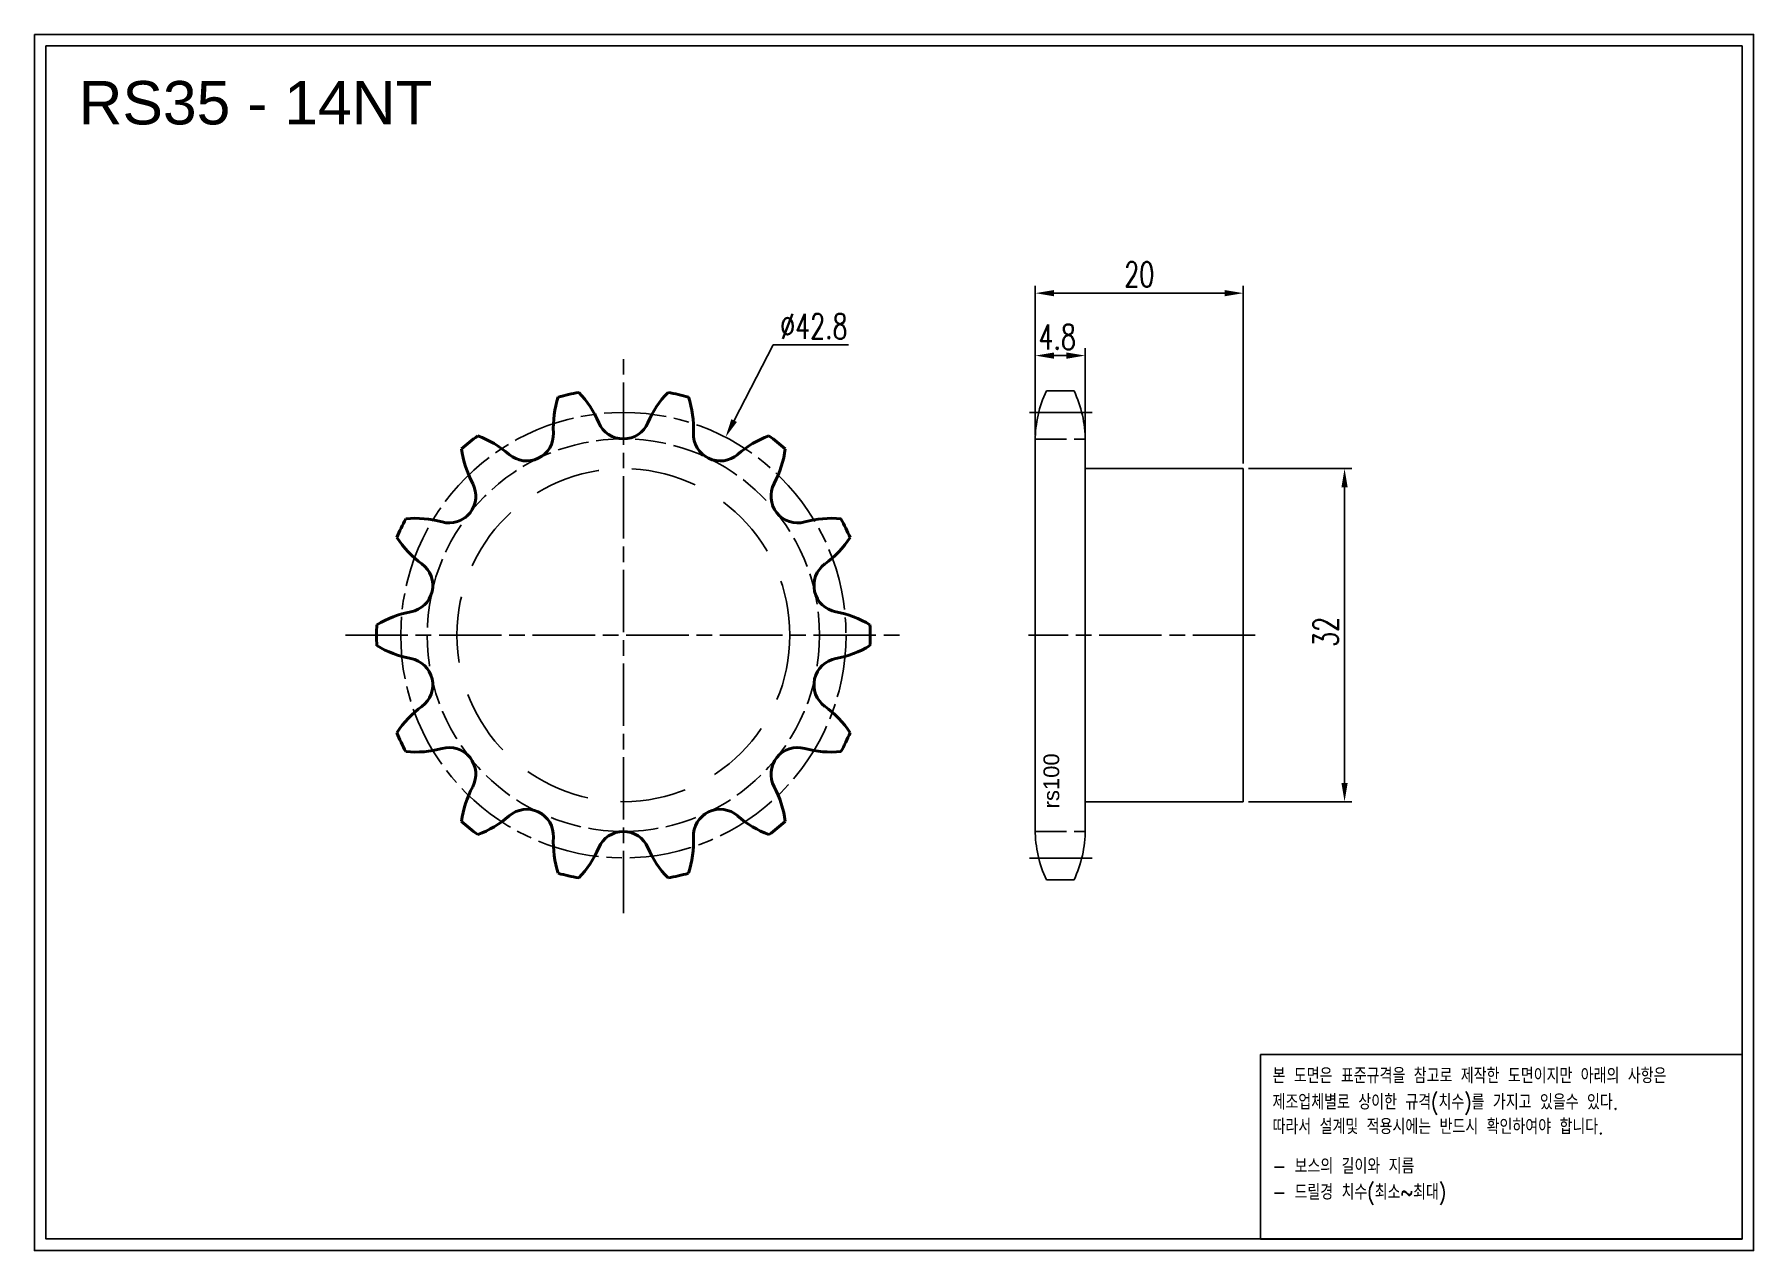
# Model space of a CAD drawing. Header units: millimetres. Extents: x -44459 to -44294, y 1089 to 1206.
import ezdxf

# ---------------------------------------------------------------- set-up
doc = ezdxf.new("R2010")
doc.units = ezdxf.units.MM
for name, pattern in [('AM_ISO02W050', [7.5, 6, -1.5]), ('AM_ISO02W050x2', [3.75, 3, -0.75]), ('AM_ISO08W050', [18, 12, -1.5, 3, -1.5]), ('AM_ISO08W050x2', [9, 6, -0.75, 1.5, -0.75]), ('HIDDEN', [9.525, 6.35, -3.175])]:
    doc.linetypes.add(name, pattern=pattern)
for name, color, linetype, lineweight in [('AM_0N', 7, 'Continuous', 50), ('AM_3N', 6, 'AM_ISO02W050', 25), ('AM_7', 4, 'AM_ISO08W050', 25), ('AM_7N', 4, 'AM_ISO08W050', 25)]:
    doc.layers.add(name, color=color, linetype=linetype, lineweight=lineweight)
doc.layers.add('HL', color=2, linetype='HIDDEN')
doc.layers.add('S-DIM', color=7, linetype='Continuous')
doc.styles.add('HAN', font='ROMANS.shx', dxfattribs={"width": 0.7, "bigfont": 'whgtxt.shx'})
doc.styles.add('HSG', font='SIMPLEX.shx', dxfattribs={"width": 0.7, "bigfont": 'HSG.shx'})
doc.styles.get("Standard").update_dxf_attribs({"font": 'arial.ttf'})
doc.dimstyles.new('APP3', dxfattribs={"dimtxt": 2.4, "dimasz": 1.8, "dimexe": 0.7, "dimexo": 0.5, "dimgap": 0.6, "dimtad": 1, "dimtoh": 1, "dimdec": 1, "dimrnd": 0.01, "dimzin": 9, "dimdsep": 46, "dimtxsty": 'HSG', "dimcen": 0, "dimclrd": 1, "dimclre": 1, "dimclrt": 256, "dimazin": 2, "dimtp": 1, "dimtm": 1, "dimtfac": 0.5, "dimtdec": 1, "dimtofl": 0, "dimtmove": 0, "dimatfit": 3, "dimfxl": 0, "dimtvp": 1, "dimtolj": 2, "dimlwd": -1, "dimlwe": -1, "dimarcsym": 0})
doc.dimstyles.new('APP3$0', dxfattribs={"dimtxt": 2.4, "dimasz": 1.8, "dimexe": 0.7, "dimexo": 0.5, "dimgap": 0.6, "dimtad": 1, "dimtoh": 1, "dimdec": 1, "dimrnd": 0.01, "dimzin": 9, "dimdsep": 46, "dimtxsty": 'HSG', "dimcen": 0, "dimclrd": 1, "dimclre": 1, "dimclrt": 256, "dimazin": 2, "dimtp": 1, "dimtm": 1, "dimtfac": 0.5, "dimtdec": 1, "dimtofl": 0, "dimtmove": 0, "dimatfit": 3, "dimfxl": 0, "dimtvp": 1, "dimtolj": 2, "dimlwd": -1, "dimlwe": -1, "dimarcsym": 0})

# ---------------------------------------------------------------- blocks, each defined once
blk = doc.blocks.new('*D1')
at = {"layer": 'Defpoints', "color": 0, "transparency": 16777216}
for p in [(-44342.83, 1164.13), (-44342.83, 1132.13), (-44333.1, 1132.13)]:
    blk.add_point(p, dxfattribs=at)
at = {"layer": 'S-DIM', "color": 1, "transparency": 16777216}
for p, q in [((-44342.33, 1164.13), (-44332.4, 1164.13)), ((-44333.1, 1162.33), (-44333.1, 1133.93)), ((-44342.33, 1132.13), (-44332.4, 1132.13))]:
    blk.add_line(p, q, dxfattribs=at)
for points in [[(-44333.4, 1162.33), (-44332.8, 1162.33), (-44333.1, 1164.13)], [(-44333.4, 1133.93), (-44332.8, 1133.93), (-44333.1, 1132.13)]]:
    blk.add_solid(points, dxfattribs=at)
at = {"layer": 'S-DIM', "transparency": 16777216, "insert": (-44334.9, 1148.45), "char_height": 2.4, "attachment_point": 5, "rotation": 90, "style": 'HSG'}
blk.add_mtext('\\A2;32', dxfattribs=at)
blk = doc.blocks.new('*D2')
at = {"layer": 'Defpoints', "color": 0, "transparency": 16777216}
for p in [(-44358.03, 1174.99), (-44362.83, 1166.81), (-44358.03, 1166.81)]:
    blk.add_point(p, dxfattribs=at)
at = {"layer": 'S-DIM', "color": 1, "transparency": 16777216}
for p, q in [((-44362.83, 1167.31), (-44362.83, 1175.69)), ((-44361.03, 1174.99), (-44359.83, 1174.99)), ((-44358.03, 1167.31), (-44358.03, 1175.69))]:
    blk.add_line(p, q, dxfattribs=at)
for points in [[(-44361.03, 1175.29), (-44361.03, 1174.69), (-44362.83, 1174.99)], [(-44359.83, 1175.29), (-44359.83, 1174.69), (-44358.03, 1174.99)]]:
    blk.add_solid(points, dxfattribs=at)
at = {"layer": 'S-DIM', "transparency": 16777216, "insert": (-44360.72, 1176.79), "char_height": 2.4, "attachment_point": 5, "style": 'HSG'}
blk.add_mtext('\\A2;4.8', dxfattribs=at)
blk = doc.blocks.new('*D3')
at = {"layer": 'Defpoints', "color": 0, "transparency": 16777216}
for p in [(-44342.83, 1180.99), (-44362.83, 1166.81), (-44342.83, 1164.13)]:
    blk.add_point(p, dxfattribs=at)
at = {"layer": 'S-DIM', "color": 1, "transparency": 16777216}
for p, q in [((-44362.83, 1167.31), (-44362.83, 1181.69)), ((-44342.83, 1164.63), (-44342.83, 1181.69)), ((-44361.03, 1180.99), (-44344.63, 1180.99))]:
    blk.add_line(p, q, dxfattribs=at)
for points in [[(-44361.03, 1181.29), (-44361.03, 1180.69), (-44362.83, 1180.99)], [(-44344.63, 1181.29), (-44344.63, 1180.69), (-44342.83, 1180.99)]]:
    blk.add_solid(points, dxfattribs=at)
at = {"layer": 'S-DIM', "transparency": 16777216, "insert": (-44352.83, 1182.79), "char_height": 2.4, "attachment_point": 5, "style": 'HSG'}
blk.add_mtext('\\A2;20', dxfattribs=at)
blk = doc.blocks.new('*D4')
at = {"layer": 'Defpoints', "color": 0, "transparency": 16777216}
for p in [(-44392.6, 1167.15), (-44412.24, 1129.11)]:
    blk.add_point(p, dxfattribs=at)
at = {"layer": 'S-DIM', "color": 1, "transparency": 16777216}
for p, q in [((-44388.03, 1176.01), (-44391.77, 1168.75)), ((-44380.79, 1176.01), (-44388.03, 1176.01))]:
    blk.add_line(p, q, dxfattribs=at)
blk.add_solid([(-44392.04, 1168.89), (-44391.51, 1168.61), (-44392.6, 1167.15)], dxfattribs=at)
at = {"layer": 'S-DIM', "transparency": 16777216, "insert": (-44384.11, 1177.81), "char_height": 2.4, "attachment_point": 5, "style": 'HSG'}
blk.add_mtext('\\A2;∅42.8', dxfattribs=at)
blk = doc.blocks.new('notice1')
at = {"color": 4}
blk.add_lwpolyline([(-22142.12, 1735.9), (-22053.8, 1735.9), (-22053.8, 1702.07), (-22142.12, 1702.07)], close=True, dxfattribs=at)
at = {"color": 4, "style": 'HAN', "width": 0.8}
for s, p in [('본 도면은 표준규격을 참고로 제작한 도면이지만 아래의 사항은', (-22139.9, 1730.62)), ('제조업체별로 상이한 규격(치수)를 가지고 있을수 있다.', (-22139.9, 1725.78)), ('따라서 설계및 적용시에는 반드시 확인하여야 합니다.', (-22139.9, 1721.28)), ('- 보스의 길이와 지름', (-22139.9, 1714.03)), ('- 드릴경 치수(최소~최대)', (-22139.9, 1709.27))]:
    blk.add_text(s, height=2.7949, dxfattribs=at).set_placement(p)

msp = doc.modelspace()

# ---------------------------------------------------------------- linework, layer by layer
for p, q in [((-44359.1, 1171.61), (-44361.76, 1171.61)), ((-44362.83, 1166.81), (-44362.83, 1129.43)), ((-44358.03, 1166.81), (-44358.03, 1129.43)), ((-44358.03, 1164.13), (-44342.83, 1164.13)), ((-44342.83, 1164.13), (-44342.83, 1132.13)), ((-44342.83, 1132.13), (-44358.03, 1132.13)), ((-44359.1, 1124.63), (-44361.76, 1124.63))]:
    msp.add_line(p, q)
for points in [[(-44459.03, 1205.85), (-44293.78, 1205.85), (-44293.78, 1089), (-44459.03, 1089)], [(-44457.92, 1204.74), (-44294.89, 1204.74), (-44294.89, 1090.12), (-44457.92, 1090.12)]]:
    msp.add_lwpolyline(points, close=True)
for centre, start, end in [((-44351.53, 1166.81), 154.8633, 180), ((-44369.33, 1166.81), 0, 25.1367), ((-44351.53, 1129.43), 180, 205.1367), ((-44369.33, 1129.43), 334.8633, 0)]:
    msp.add_arc(centre, 11.3, start, end)
at = {"layer": 'AM_0N'}
for centre, radius, start, end in [((-44399.41, 1167.98), 9.75, 161.8396, 182.5), ((-44402.42, 1148.13), 23.72, 100.42, 105.2943), ((-44413.74, 1164.7), 9.75, 23.2143, 43.8746), ((-44391.1, 1164.7), 9.75, 136.1254, 156.7857), ((-44402.42, 1148.13), 23.72, 74.7057, 79.58), ((-44405.43, 1167.98), 9.75, 357.5, 18.1604), ((-44402.42, 1169.56), 2.57, 203.2143, 336.7857), ((-44402.42, 1148.13), 23.72, 126.1343, 131.0086), ((-44419.81, 1158.15), 9.75, 48.9286, 69.5889), ((-44411.71, 1167.44), 2.57, 228.9286, 2.5), ((-44393.12, 1167.44), 2.57, 177.5, 311.0714), ((-44385.03, 1158.15), 9.75, 110.4111, 131.0714), ((-44402.42, 1148.13), 23.72, 48.9914, 53.8657), ((-44408.31, 1167.32), 9.75, 187.5539, 208.2143), ((-44396.52, 1167.32), 9.75, 331.7857, 352.4461), ((-44419.17, 1161.49), 2.57, 254.6429, 28.2143), ((-44385.66, 1161.49), 2.57, 151.7857, 285.3571), ((-44402.42, 1148.13), 23.72, 151.8485, 156.7229), ((-44422.43, 1149.61), 9.75, 74.6429, 95.3032), ((-44382.4, 1149.61), 9.75, 84.6968, 105.3571), ((-44402.42, 1148.13), 23.72, 23.2771, 28.1515), ((-44416.05, 1162.86), 9.75, 213.2682, 233.9286), ((-44388.78, 1162.86), 9.75, 306.0714, 326.7318), ((-44423.31, 1152.9), 2.57, 280.3571, 53.9286), ((-44381.53, 1152.9), 2.57, 126.0714, 259.6429), ((-44421.09, 1140.78), 9.75, 100.3571, 121.0175), ((-44383.74, 1140.78), 9.75, 58.9825, 79.6429), ((-44402.42, 1148.13), 23.72, 177.5628, 182.4372), ((-44402.42, 1148.13), 23.72, 357.5628, 2.4372), ((-44421.09, 1155.48), 9.75, 238.9825, 259.6429), ((-44383.74, 1155.48), 9.75, 280.3571, 301.0175), ((-44423.31, 1143.36), 2.57, 306.0714, 79.6429), ((-44381.53, 1143.36), 2.57, 100.3571, 233.9286), ((-44416.05, 1133.41), 9.75, 126.0714, 146.7318), ((-44388.78, 1133.41), 9.75, 33.2682, 53.9286), ((-44402.42, 1148.13), 23.72, 203.2771, 208.1515), ((-44402.42, 1148.13), 23.72, 331.8485, 336.7229), ((-44422.43, 1146.65), 9.75, 264.6968, 285.3571), ((-44419.17, 1134.77), 2.57, 331.7857, 105.3571), ((-44385.66, 1134.77), 2.57, 74.6429, 208.2143), ((-44382.4, 1146.65), 9.75, 254.6429, 275.3032), ((-44408.31, 1128.95), 9.75, 151.7857, 172.4461), ((-44396.52, 1128.95), 9.75, 7.5539, 28.2143), ((-44419.81, 1138.11), 9.75, 290.4111, 311.0714), ((-44411.71, 1128.83), 2.57, 357.5, 131.0714), ((-44393.12, 1128.83), 2.57, 48.9286, 182.5), ((-44385.03, 1138.11), 9.75, 228.9286, 249.5889), ((-44402.42, 1148.13), 23.72, 228.9914, 233.8657), ((-44399.41, 1128.29), 9.75, 177.5, 198.1604), ((-44402.42, 1126.7), 2.57, 23.2143, 156.7857), ((-44405.43, 1128.29), 9.75, 341.8396, 2.5), ((-44402.42, 1148.13), 23.72, 306.1343, 311.0086), ((-44413.74, 1131.56), 9.75, 316.1254, 336.7857), ((-44391.1, 1131.56), 9.75, 203.2143, 223.8746), ((-44402.42, 1148.13), 23.72, 254.7057, 259.58), ((-44402.42, 1148.13), 23.72, 280.42, 285.2943)]:
    msp.add_arc(centre, radius, start, end, dxfattribs=at)
at = {"layer": 'AM_3N', "linetype": 'AM_ISO02W050x2'}
for p, q in [((-44362.83, 1166.97), (-44358.03, 1166.97)), ((-44362.83, 1129.27), (-44358.03, 1129.27))]:
    msp.add_line(p, q, dxfattribs=at)
msp.add_circle((-44402.42, 1148.13), 18.86, dxfattribs=at)
at = {"layer": 'AM_7', "linetype": 'AM_ISO08W050x2'}
for p, q in [((-44357.37, 1169.53), (-44363.49, 1169.53)), ((-44341.68, 1148.13), (-44363.49, 1148.13)), ((-44357.37, 1126.7), (-44363.49, 1126.7))]:
    msp.add_line(p, q, dxfattribs=at)
msp.add_circle((-44402.42, 1148.13), 21.4, dxfattribs=at)
at = {"layer": 'AM_7N', "linetype": 'AM_ISO08W050x2'}
for p, q in [((-44402.42, 1121.41), (-44402.42, 1174.86)), ((-44429.14, 1148.13), (-44375.69, 1148.13))]:
    msp.add_line(p, q, dxfattribs=at)
at = {"layer": 'HL'}
msp.add_circle((-44402.42, 1148.13), 16, dxfattribs=at)

# ---------------------------------------------------------------- block references
at = {"xscale": 0.52416, "yscale": 0.52416, "zscale": 0.52416}
msp.add_blockref('notice1', (-32735.17, 197.96), dxfattribs=at)

# ---------------------------------------------------------------- texts
msp.add_text('RS35 - 14NT', height=4.1731).set_placement((-44454.78, 1197.2))
at = {"insert": (-44362.04, 1131.49), "char_height": 1.512, "width": 6.5009, "attachment_point": 1, "rotation": 90}
msp.add_mtext('rs100', dxfattribs=at)

# ---------------------------------------------------------------- dimensions: what is measured, and where the dimension line sits
at = {"layer": 'S-DIM'}
dim = msp.add_linear_dim(base=(-44342.83, 1180.99), p1=(-44362.83, 1166.81), p2=(-44342.83, 1164.13), dimstyle='APP3$0', dxfattribs=at)
dim.commit()
dim.dimension.update_dxf_attribs({"geometry": '*D3', "text_midpoint": (-44352.83, 1182.79)})
dim = msp.add_diameter_dim_2p(p1=(-44412.24, 1129.11), p2=(-44392.6, 1167.15), dimstyle='APP3', dxfattribs=at)
dim.commit()
dim.dimension.update_dxf_attribs({"geometry": '*D4', "text_midpoint": (-44384.11, 1176.01), "dimtype": 131})
dim = msp.add_linear_dim(base=(-44358.03, 1174.99), p1=(-44362.83, 1166.81), p2=(-44358.03, 1166.81), dimstyle='APP3$0', dxfattribs=at)
dim.commit()
dim.dimension.update_dxf_attribs({"geometry": '*D2', "text_midpoint": (-44360.72, 1174.99), "dimtype": 128})
dim = msp.add_linear_dim(base=(-44333.1, 1132.13), p1=(-44342.83, 1164.13), p2=(-44342.83, 1132.13), angle=90, dimstyle='APP3$0', dxfattribs=at)
dim.commit()
dim.dimension.update_dxf_attribs({"geometry": '*D1', "text_midpoint": (-44333.1, 1148.45), "dimtype": 128})

doc.saveas('drawing.dxf')
